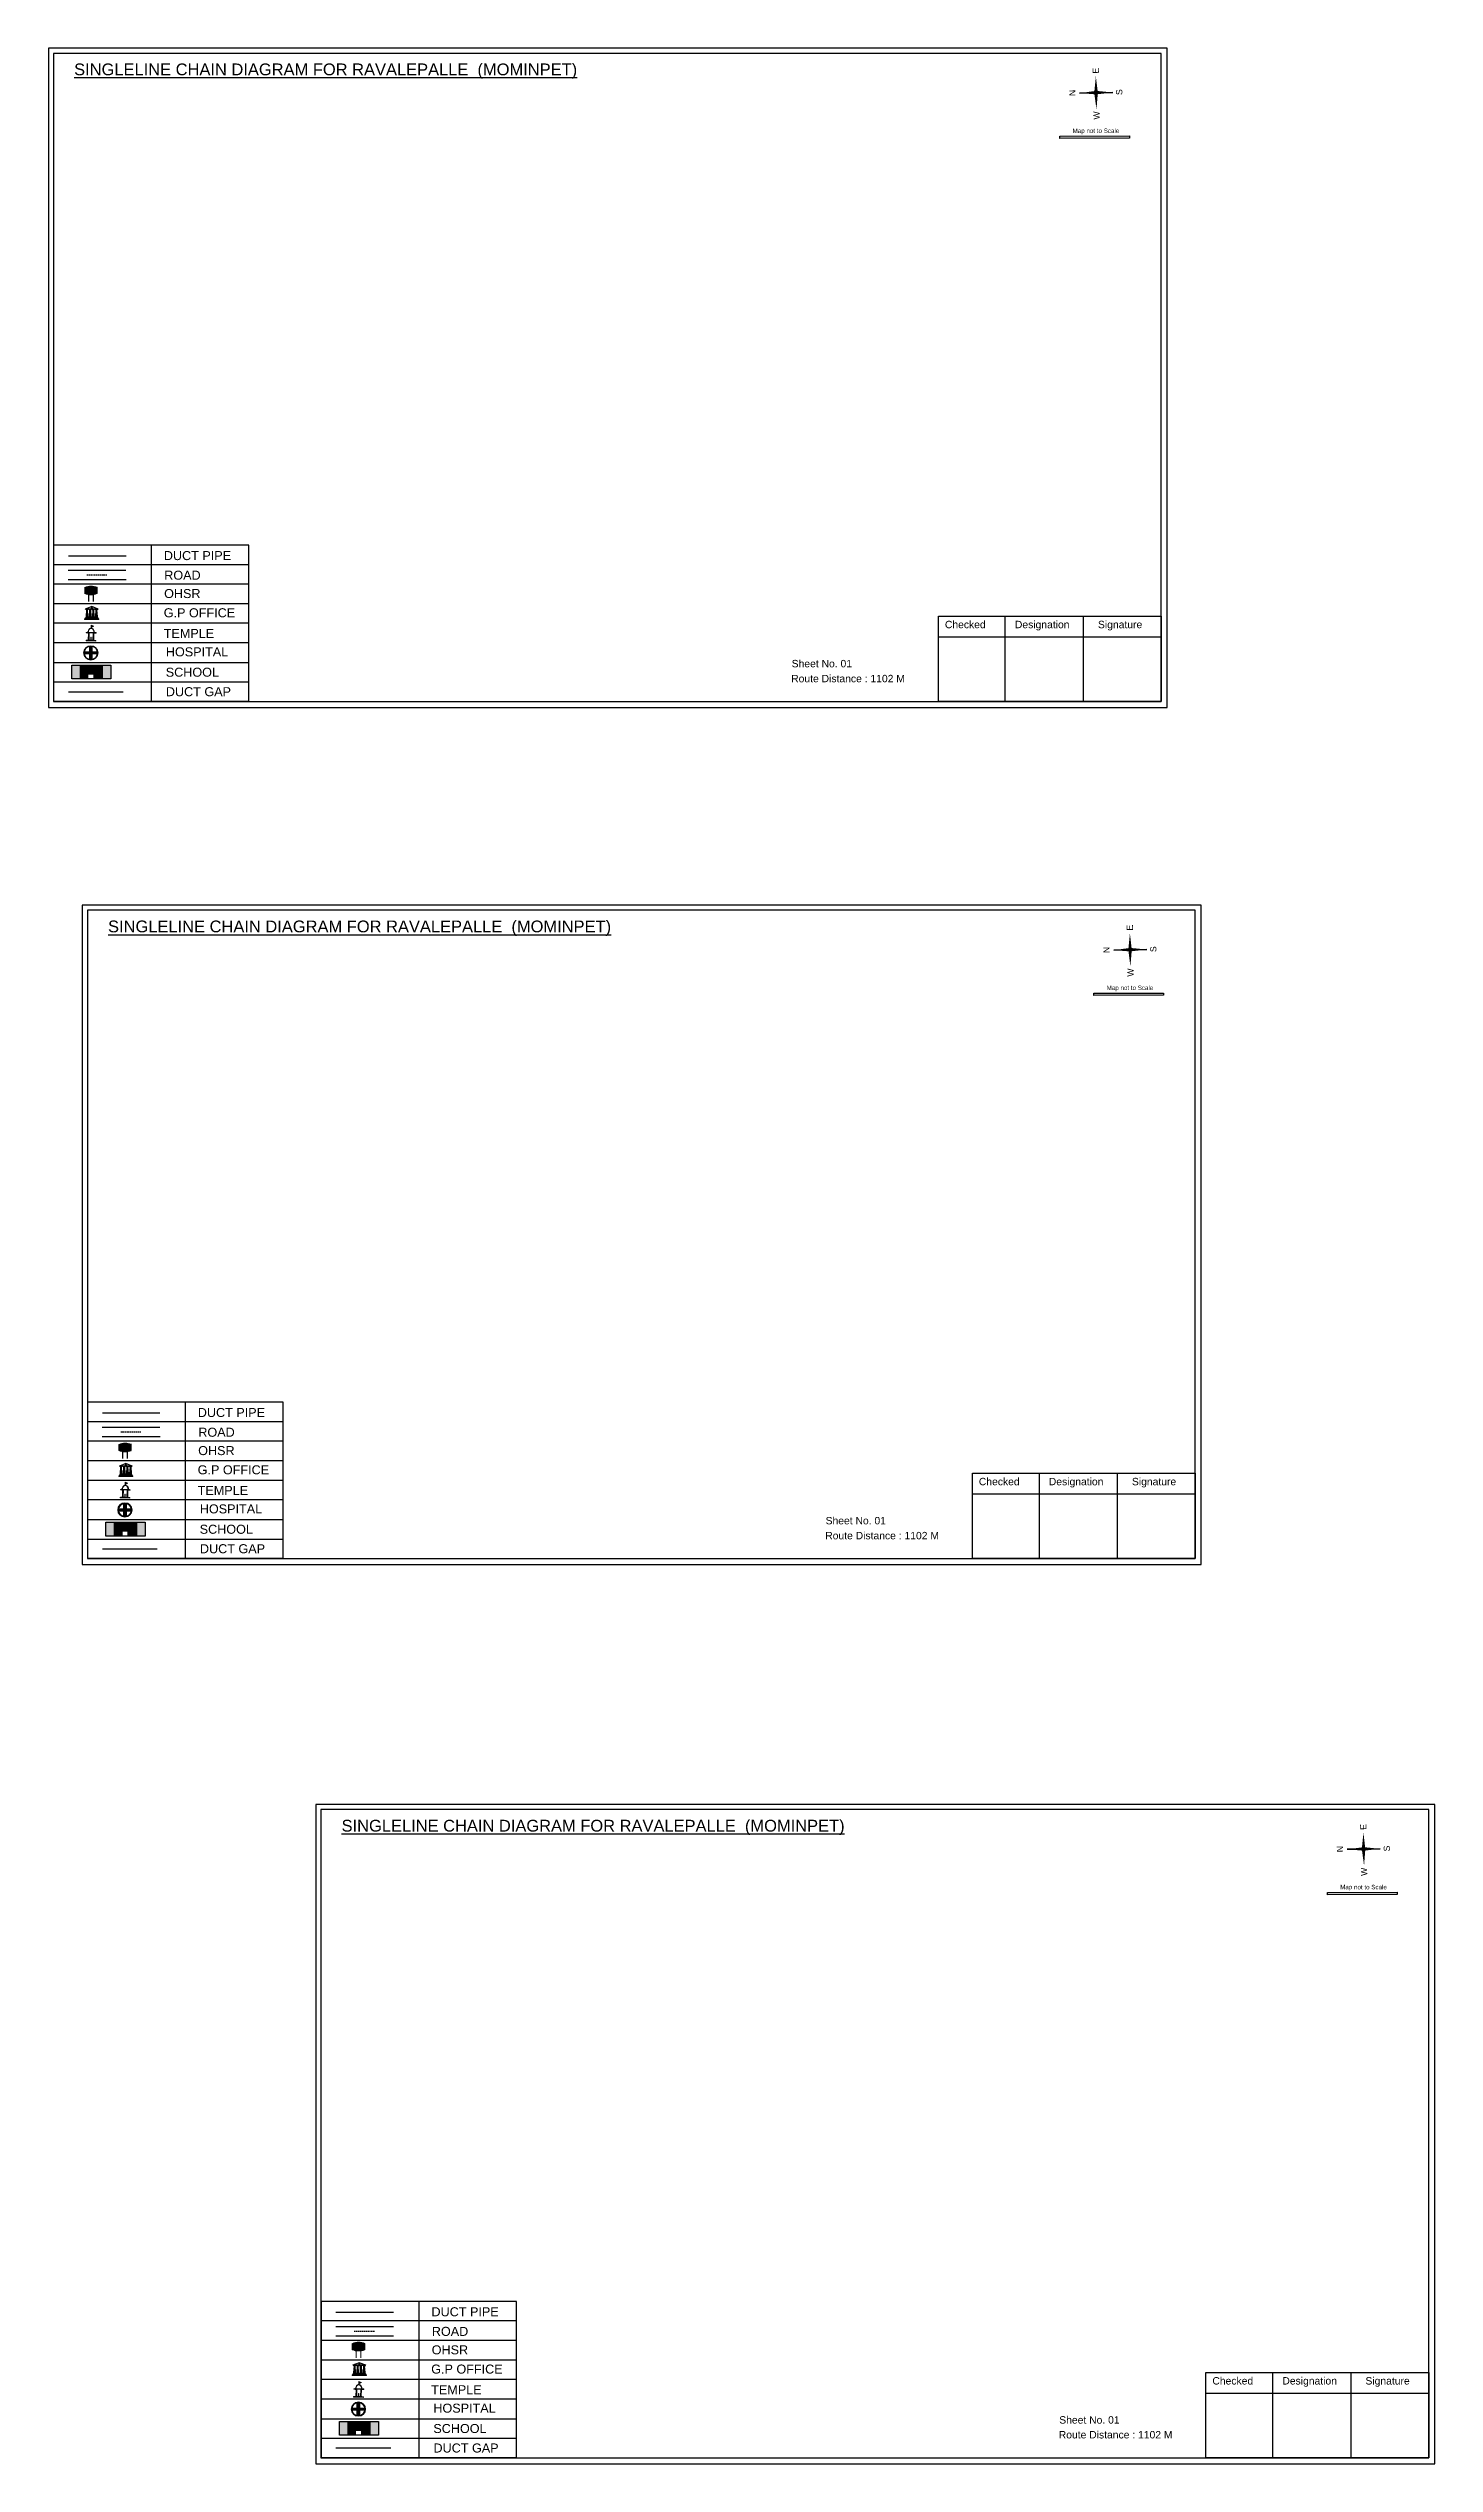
# Model space of a CAD drawing. Header units: inches. Extents: x -117 to 51867, y -12715 to 3423.
# Drawn here: x 45644 to 46747, y -9896 to -7974 of the extents above; entities that cross this region are included whole.
import ezdxf

# ---------------------------------------------------------------- set-up
doc = ezdxf.new("R2010")
doc.units = ezdxf.units.IN
doc.header["$MEASUREMENT"] = 0
doc.linetypes.add('DASHEDX2', pattern=[1.5, 1, -0.5])
doc.layers.add('LANDMARK', color=7, linetype='Continuous')
doc.layers.add('OHT', color=7, linetype='Continuous')
doc.styles.get("Standard").update_dxf_attribs({"font": 'arial.ttf'})

# ---------------------------------------------------------------- blocks, each defined once
blk = doc.blocks.new('OHT')
at = {"linetype": 'Continuous', "lineweight": 0, "true_color": 0x0ffffc}
blk.add_hatch(color=4, dxfattribs=at).paths.add_polyline_path([(0.01, 1), (0, 1, 0.101323), (-0.4, 0.92), (-0.4, 0.52, 0.194075), (0.4, 0.52), (0.4, 0.92, 0.097877)])
at = {"color": 4, "linetype": 'Continuous', "lineweight": 0, "true_color": 0x0ffffc, "flags": 128}
for points in [[(-0.4, 0.52), (-0.4, 0.92)], [(0.4, 0.52), (0.4, 0.92)]]:
    blk.add_lwpolyline(points, dxfattribs=at)
at = {"color": 4, "linetype": 'Continuous', "lineweight": 0, "true_color": 0x0ffffc, "const_width": 0.075, "flags": 128}
for points in [[(-0.15, 0), (-0.15, 0.48)], [(0.15, 0), (0.15, 0.47)]]:
    blk.add_lwpolyline(points, dxfattribs=at)
at = {"color": 4, "linetype": 'Continuous', "lineweight": 0, "true_color": 0x0ffffc}
for centre, radius, start, end in [((0.01, -0.02), 1.02, 67.3109, 113.4711), ((0, 1.51), 1.07, 247.7682, 291.7007)]:
    blk.add_arc(centre, radius, start, end, dxfattribs=at)
blk = doc.blocks.new('Government_Office')
at = {"linetype": 'Continuous', "lineweight": 0, "true_color": 0xff0000}
for points in [[(-0.5, 0.05), (0.5, 0.05), (0.5, 0), (-0.5, 0)], [(-0.45, 0.08), (-0.45, 0.12), (0.45, 0.12), (0.45, 0.08)], [(-0.4, 0.14), (-0.4, 0.18), (0.4, 0.18), (0.4, 0.14)]]:
    blk.add_hatch(color=1, dxfattribs=at).paths.add_polyline_path(points)
h = blk.add_hatch(color=1, dxfattribs=at)
h.paths.add_polyline_path([(0.44, 0.72), (0.45, 0.75), (0, 0.93), (-0.45, 0.75), (-0.44, 0.72)])
h.paths.add_polyline_path([(0.36, 0.75), (-0.36, 0.75), (0, 0.9)], flags=16)
h.paths.add_polyline_path([(0, 0.78, -1), (0, 0.87, -1)], flags=0)
h = blk.add_hatch(color=1, dxfattribs=at)
edge = h.paths.add_edge_path()
edge.add_line((-0.27, 0.2), (-0.3, 0.68))
edge.add_line((-0.3, 0.68), (-0.29, 0.68))
edge.add_arc((-0.28, 0.69), 0.0176, 225.304, 441.5659)
edge.add_line((-0.28, 0.7), (-0.39, 0.7))
edge.add_arc((-0.39, 0.69), 0.0176, 98.4341, 314.696)
edge.add_line((-0.38, 0.68), (-0.37, 0.68))
edge.add_line((-0.37, 0.68), (-0.4, 0.2))
edge.add_line((-0.4, 0.2), (-0.27, 0.2))
h = blk.add_hatch(color=1, dxfattribs=at)
edge = h.paths.add_edge_path()
edge.add_line((-0.05, 0.2), (-0.07, 0.68))
edge.add_line((-0.07, 0.68), (-0.07, 0.68))
edge.add_arc((-0.05, 0.69), 0.0176, 225.304, 441.5659)
edge.add_line((-0.05, 0.7), (-0.17, 0.7))
edge.add_arc((-0.17, 0.69), 0.0176, 98.4341, 314.696)
edge.add_line((-0.16, 0.68), (-0.15, 0.68))
edge.add_line((-0.15, 0.68), (-0.18, 0.2))
edge.add_line((-0.18, 0.2), (-0.05, 0.2))
h = blk.add_hatch(color=1, dxfattribs=at)
edge = h.paths.add_edge_path()
edge.add_arc((0, 0.83), 0.0467, 90, 270)
edge.add_arc((0, 0.83), 0.0467, 270, 450)
h = blk.add_hatch(color=1, dxfattribs=at)
edge = h.paths.add_edge_path()
edge.add_line((0.18, 0.2), (0.15, 0.68))
edge.add_line((0.15, 0.68), (0.16, 0.68))
edge.add_arc((0.17, 0.69), 0.0176, 225.304, 441.5659)
edge.add_line((0.17, 0.7), (0.05, 0.7))
edge.add_arc((0.05, 0.69), 0.0176, 98.4341, 314.696)
edge.add_line((0.07, 0.68), (0.07, 0.68))
edge.add_line((0.07, 0.68), (0.05, 0.2))
edge.add_line((0.05, 0.2), (0.18, 0.2))
h = blk.add_hatch(color=1, dxfattribs=at)
edge = h.paths.add_edge_path()
edge.add_line((0.4, 0.2), (0.37, 0.68))
edge.add_line((0.37, 0.68), (0.38, 0.68))
edge.add_arc((0.39, 0.69), 0.0176, 225.304, 441.5659)
edge.add_line((0.4, 0.7), (0.28, 0.7))
edge.add_arc((0.28, 0.69), 0.0176, 98.4341, 314.696)
edge.add_line((0.29, 0.68), (0.3, 0.68))
edge.add_line((0.3, 0.68), (0.27, 0.2))
edge.add_line((0.27, 0.2), (0.4, 0.2))
at = {"color": 1, "linetype": 'Continuous', "lineweight": 0, "true_color": 0xff0000, "flags": 128}
for points in [[(-0.5, 0.05), (0.5, 0.05), (0.5, 0), (-0.5, 0)], [(-0.45, 0.75), (-0.44, 0.72), (0.44, 0.72), (0.45, 0.75), (0, 0.93)], [(-0.45, 0.08), (-0.45, 0.12), (0.45, 0.12), (0.45, 0.08)], [(-0.4, 0.14), (-0.4, 0.18), (0.4, 0.18), (0.4, 0.14)], [(-0.36, 0.75), (0.36, 0.75), (0, 0.9)]]:
    blk.add_lwpolyline(points, close=True, dxfattribs=at)
for points in [[(-0.27, 0.2), (-0.3, 0.68), (-0.29, 0.68, 1.379694), (-0.28, 0.7), (-0.39, 0.7, 1.379694), (-0.38, 0.68), (-0.37, 0.68), (-0.4, 0.2)], [(-0.05, 0.2), (-0.07, 0.68), (-0.07, 0.68, 1.379694), (-0.05, 0.7), (-0.17, 0.7, 1.379694), (-0.16, 0.68), (-0.15, 0.68), (-0.18, 0.2)], [(0, 0.87, 1), (0, 0.78, 1)], [(0.18, 0.2), (0.15, 0.68), (0.16, 0.68, 1.379694), (0.17, 0.7), (0.05, 0.7, 1.379694), (0.07, 0.68), (0.07, 0.68), (0.05, 0.2)], [(0.4, 0.2), (0.37, 0.68), (0.38, 0.68, 1.379694), (0.4, 0.7), (0.28, 0.7, 1.379694), (0.29, 0.68), (0.3, 0.68), (0.27, 0.2)]]:
    blk.add_lwpolyline(points, format="xyb", close=True, dxfattribs=at)
blk = doc.blocks.new('Temple')
at = {"linetype": 'Continuous', "lineweight": 0, "true_color": 0xff0000}
h = blk.add_hatch(color=1, dxfattribs=at)
edge = h.paths.add_edge_path()
edge.add_line((0.17, 0.49), (0.22, 0.49))
edge.add_line((0.22, 0.49), (0.22, 0.5))
edge.add_line((0.22, 0.5), (0.31, 0.5))
edge.add_line((0.31, 0.5), (0.31, 0.53))
edge.add_line((0.31, 0.53), (0.26, 0.53))
edge.add_line((0.26, 0.53), (0.26, 0.54))
edge.add_line((0.26, 0.54), (0.2, 0.54))
edge.add_spline(control_points=[(0.2, 0.54), (0.2, 0.59), (0.19, 0.64), (0.14, 0.74), (0.09, 0.79), (0.03, 0.8), (0.02, 0.81), (0.01, 0.81)], knot_values=[4.712389, 4.712389, 4.712389, 4.712389, 5.278166, 5.278166, 6.117402, 6.117402, 6.223801, 6.223801, 6.223801, 6.223801], degree=3, periodic=0)
edge.add_line((0.01, 0.81), (0.01, 0.79))
edge.add_line((0.01, 0.79), (-0.01, 0.79))
edge.add_line((-0.01, 0.79), (-0.01, 0.81))
edge.add_spline(control_points=[(-0.01, 0.81), (-0.05, 0.8), (-0.1, 0.78), (-0.17, 0.7), (-0.2, 0.63), (-0.2, 0.55), (-0.2, 0.55), (-0.2, 0.54)], knot_values=[6.343965, 6.343965, 6.343965, 6.343965, 6.956638, 6.956638, 7.795874, 7.795874, 7.853982, 7.853982, 7.853982, 7.853982], degree=3, periodic=0)
edge.add_line((-0.2, 0.54), (-0.26, 0.54))
edge.add_line((-0.26, 0.54), (-0.26, 0.53))
edge.add_line((-0.26, 0.53), (-0.31, 0.53))
edge.add_line((-0.31, 0.53), (-0.31, 0.5))
edge.add_line((-0.31, 0.5), (-0.22, 0.5))
edge.add_line((-0.22, 0.5), (-0.22, 0.49))
edge.add_line((-0.22, 0.49), (-0.17, 0.49))
edge.add_line((-0.17, 0.49), (-0.17, 0.07))
edge.add_arc((-0.2, 0.07), 0.03, -90, 0, ccw=False)
edge.add_line((-0.2, 0.04), (-0.26, 0.04))
edge.add_line((-0.26, 0.04), (-0.26, 0.03))
edge.add_line((-0.26, 0.03), (-0.31, 0.03))
edge.add_line((-0.31, 0.03), (-0.31, 0))
edge.add_line((-0.31, 0), (0.31, 0))
edge.add_line((0.31, 0), (0.31, 0.03))
edge.add_line((0.31, 0.03), (0.26, 0.03))
edge.add_line((0.26, 0.03), (0.26, 0.04))
edge.add_line((0.26, 0.04), (0.2, 0.04))
edge.add_arc((0.2, 0.07), 0.03, 180, 270, ccw=False)
edge.add_line((0.17, 0.07), (0.17, 0.49))
h.paths.add_polyline_path([(0.12, 0.07, -0.414214), (0.1, 0.04), (0.05, 0.04), (0.05, 0.03), (-0.05, 0.03), (-0.05, 0.04), (-0.1, 0.04, -0.414214), (-0.12, 0.07), (-0.12, 0.5), (0.12, 0.5)], flags=16)
edge = h.paths.add_edge_path(flags=16)
edge.add_ellipse((0, 0.54), major_axis=(0, 0.242), ratio=0.722808, start_angle=270, end_angle=450, ccw=False)
edge.add_line((0.17, 0.54), (-0.17, 0.54))
h.paths.add_polyline_path([(0.01, 0.23), (0.01, 0.07), (-0.01, 0.07), (-0.01, 0.23)], flags=0)
at = {"linetype": 'Continuous', "lineweight": 0, "true_color": 0xe66000}
blk.add_hatch(color=32, dxfattribs=at).paths.add_polyline_path([(-0.01, 1), (0.15, 0.93), (0, 0.85)])
at = {"linetype": 'Continuous', "lineweight": 0, "true_color": 0xff0000}
h = blk.add_hatch(color=1, dxfattribs=at)
edge = h.paths.add_edge_path()
edge.add_line((0.01, 0.86), (0, 0.85))
edge.add_line((0, 0.85), (0, 0.93))
edge.add_line((0, 0.93), (-0.01, 0.93))
edge.add_line((-0.01, 0.93), (-0.01, 0.81))
edge.add_spline(control_points=[(-0.01, 0.81), (0, 0.81), (0, 0.81), (0.01, 0.81)], knot_values=[6.223801, 6.223801, 6.223801, 6.223801, 6.343965, 6.343965, 6.343965, 6.343965], degree=3, periodic=0)
edge.add_line((0.01, 0.81), (0.01, 0.86))
h = blk.add_hatch(color=1, dxfattribs=at)
edge = h.paths.add_edge_path()
edge.add_line((0.01, 0.79), (0.01, 0.81))
edge.add_spline(control_points=[(0.01, 0.81), (0, 0.81), (0, 0.81), (-0.01, 0.81)], knot_values=[6.223801, 6.223801, 6.223801, 6.223801, 6.343965, 6.343965, 6.343965, 6.343965], degree=3, periodic=0)
edge.add_line((-0.01, 0.81), (-0.01, 0.79))
edge.add_line((-0.01, 0.79), (0.01, 0.79))
at = {"color": 1, "linetype": 'Continuous', "lineweight": 0, "true_color": 0xff0000, "flags": 128}
blk.add_lwpolyline([(0.2, 0.54), (0.26, 0.54), (0.26, 0.53), (0.31, 0.53), (0.31, 0.5), (0.22, 0.5), (0.22, 0.49), (0.17, 0.49), (0.17, 0.07, 0.414214), (0.2, 0.04), (0.26, 0.04), (0.26, 0.03), (0.31, 0.03), (0.31, 0), (-0.31, 0), (-0.31, 0.03), (-0.26, 0.03), (-0.26, 0.04), (-0.2, 0.04, 0.414214), (-0.17, 0.07), (-0.17, 0.49), (-0.22, 0.49), (-0.22, 0.5), (-0.31, 0.5), (-0.31, 0.53), (-0.26, 0.53), (-0.26, 0.54), (-0.2, 0.54)], format="xyb", dxfattribs=at)
blk.add_lwpolyline([(-0.17, 0.54), (0.17, 0.54)], dxfattribs=at)
blk.add_lwpolyline([(0.12, 0.5), (0.12, 0.07, -0.414214), (0.1, 0.04), (0.05, 0.04), (0.05, 0.03), (-0.05, 0.03), (-0.05, 0.04), (-0.1, 0.04, -0.414214), (-0.12, 0.07), (-0.12, 0.5)], format="xyb", close=True, dxfattribs=at)
at = {"color": 32, "linetype": 'Continuous', "lineweight": 0, "true_color": 0xe66000, "flags": 128}
blk.add_lwpolyline([(-0.01, 1), (0.15, 0.93), (0, 0.85), (-0.01, 1)], dxfattribs=at)
at = {"color": 1, "linetype": 'Continuous', "lineweight": 0, "true_color": 0xff0000, "flags": 128}
for points in [[(0.01, 0.93), (-0.01, 0.93), (-0.01, 0.79), (0.01, 0.79)], [(0.01, 0.23), (-0.01, 0.23), (-0.01, 0.07), (0.01, 0.07)]]:
    blk.add_lwpolyline(points, close=True, dxfattribs=at)
at = {"color": 1, "linetype": 'Continuous', "lineweight": 0, "true_color": 0xff0000}
blk.add_ellipse((0, 0.54), major_axis=(0, 0.242), ratio=0.722808, start_param=4.712389, end_param=7.853982, dxfattribs=at)
blk.add_open_spline([(0.2, 0.54), (0.2, 0.59), (0.19, 0.64), (0.14, 0.74), (0.09, 0.79), (-0.02, 0.82), (-0.08, 0.79), (-0.17, 0.7), (-0.2, 0.63), (-0.2, 0.55), (-0.2, 0.55), (-0.2, 0.54)], degree=3, knots=[4.712389, 4.712389, 4.712389, 4.712389, 5.278166, 5.278166, 6.117402, 6.117402, 6.956638, 6.956638, 7.795874, 7.795874, 7.853982, 7.853982, 7.853982, 7.853982], dxfattribs=at)
blk = doc.blocks.new('*U106')
at = {"color": 0, "linetype": 'DASHEDX2', "transparency": 16777216}
blk.add_line((-8.2, 0), (8, 0), dxfattribs=at)
blk = doc.blocks.new('Hospital')
at = {"linetype": 'Continuous', "lineweight": 0, "true_color": 0x000000}
h = blk.add_hatch(color=18, dxfattribs=at)
h.paths.add_polyline_path([(-0.5, 0, 1), (0.5, 0, 1)])
h.paths.add_polyline_path([(0.45, 0, -1), (-0.45, 0, -1)], flags=16)
at = {"linetype": 'Continuous', "true_color": 0xff0000}
blk.add_hatch(color=1, dxfattribs=at).paths.add_polyline_path([(-0.39, 0.08), (-0.08, 0.08), (-0.08, 0.39), (0.08, 0.39), (0.08, 0.08), (0.39, 0.08), (0.39, -0.08), (0.08, -0.08), (0.08, -0.39), (-0.08, -0.39), (-0.08, -0.08), (-0.39, -0.08)])
at = {"color": 1, "linetype": 'Continuous', "true_color": 0xff0000, "flags": 128}
blk.add_lwpolyline([(-0.39, 0.08), (-0.08, 0.08), (-0.08, 0.39), (0.08, 0.39), (0.08, 0.08), (0.39, 0.08), (0.39, -0.08), (0.08, -0.08), (0.08, -0.39), (-0.08, -0.39), (-0.08, -0.08), (-0.39, -0.08)], close=True, dxfattribs=at)
at = {"color": 18, "linetype": 'Continuous', "lineweight": 0, "true_color": 0x000000}
for radius in [0.5, 0.446]:
    blk.add_circle((0, 0), radius, dxfattribs=at)
blk = doc.blocks.new('*U108')
at = {"color": 0, "linetype": 'DASHEDX2', "transparency": 16777216}
blk.add_line((-8.2, 0), (8, 0), dxfattribs=at)
blk = doc.blocks.new('*U110')
at = {"color": 0, "linetype": 'DASHEDX2', "transparency": 16777216}
blk.add_line((-8.2, 0), (8, 0), dxfattribs=at)

msp = doc.modelspace()

# ---------------------------------------------------------------- hatches: boundary and pattern name
at = {"true_color": 0x0093dd}
h = msp.add_hatch(color=142, dxfattribs=at)
h.dxf.hatch_style = 1
h.paths.add_polyline_path([(46449.2, -8044.3), (46449.2, -8046.2), (46504.7, -8046), (46504.7, -8044.2)])
at = {"true_color": 0xc8c92d}
h = msp.add_hatch(color=52, dxfattribs=at)
h.dxf.hatch_style = 1
h.paths.add_polyline_path([(45669.4, -8465.2), (45663.3, -8465.2), (45663.3, -8476.3), (45669.4, -8476.3)])
h.paths.add_polyline_path([(45694.3, -8465.2), (45688.1, -8465.2), (45688.1, -8476.3), (45694.3, -8476.3)])
at = {"true_color": 0x293189}
h = msp.add_hatch(color=177, dxfattribs=at)
h.dxf.hatch_style = 1
h.paths.add_polyline_path([(45688.1, -8465.2), (45669.4, -8465.2), (45669.4, -8476.3), (45676.4, -8476.3), (45676.4, -8472.7), (45680.3, -8472.7), (45680.3, -8476.3), (45688.1, -8476.3)])
h.paths.add_polyline_path([(45672.1, -8467.7), (45670.7, -8467.7), (45670.7, -8466.5), (45672.1, -8466.5)], flags=16)
h.paths.add_polyline_path([(45685, -8467.7), (45685, -8466.5), (45686.3, -8466.5), (45686.3, -8467.7)], flags=16)
at = {"true_color": 0x0093dd}
h = msp.add_hatch(color=142, dxfattribs=at)
h.dxf.hatch_style = 1
h.paths.add_polyline_path([(46476.3, -8726.3), (46476.3, -8728.1), (46531.8, -8728), (46531.8, -8726.2)])
at = {"true_color": 0xc8c92d}
h = msp.add_hatch(color=52, dxfattribs=at)
h.dxf.hatch_style = 1
h.paths.add_polyline_path([(45696.5, -9147.2), (45690.3, -9147.2), (45690.3, -9158.3), (45696.5, -9158.3)])
h.paths.add_polyline_path([(45721.3, -9147.2), (45715.2, -9147.2), (45715.2, -9158.3), (45721.3, -9158.3)])
at = {"true_color": 0x293189}
h = msp.add_hatch(color=177, dxfattribs=at)
h.dxf.hatch_style = 1
h.paths.add_polyline_path([(45715.2, -9147.2), (45696.5, -9147.2), (45696.5, -9158.3), (45703.5, -9158.3), (45703.5, -9154.7), (45707.3, -9154.7), (45707.3, -9158.3), (45715.2, -9158.3)])
h.paths.add_polyline_path([(45699.2, -9149.7), (45697.8, -9149.7), (45697.8, -9148.4), (45699.2, -9148.4)], flags=16)
h.paths.add_polyline_path([(45712, -9149.7), (45712, -9148.4), (45713.4, -9148.4), (45713.4, -9149.7)], flags=16)
at = {"true_color": 0x0093dd}
h = msp.add_hatch(color=142, dxfattribs=at)
h.dxf.hatch_style = 1
h.paths.add_polyline_path([(46662.1, -9441.9), (46662.1, -9443.7), (46717.6, -9443.6), (46717.6, -9441.8)])
at = {"true_color": 0xc8c92d}
h = msp.add_hatch(color=52, dxfattribs=at)
h.dxf.hatch_style = 1
h.paths.add_polyline_path([(45882.3, -9862.8), (45876.1, -9862.8), (45876.1, -9873.9), (45882.3, -9873.9)])
h.paths.add_polyline_path([(45907.1, -9862.8), (45901, -9862.8), (45901, -9873.9), (45907.1, -9873.9)])
at = {"true_color": 0x293189}
h = msp.add_hatch(color=177, dxfattribs=at)
h.dxf.hatch_style = 1
h.paths.add_polyline_path([(45901, -9862.8), (45882.3, -9862.8), (45882.3, -9873.9), (45889.3, -9873.9), (45889.3, -9870.3), (45893.2, -9870.3), (45893.2, -9873.9), (45901, -9873.9)])
h.paths.add_polyline_path([(45885, -9865.3), (45883.6, -9865.3), (45883.6, -9864), (45885, -9864)], flags=16)
h.paths.add_polyline_path([(45897.8, -9865.3), (45897.8, -9864), (45899.2, -9864), (45899.2, -9865.3)], flags=16)

# ---------------------------------------------------------------- linework, layer by layer
for p, q in [((46491.3, -8009.6), (46465, -8010.1)), ((46465, -8010.1), (46491.3, -8009.6)), ((46491.3, -8009.6), (46465, -8010.1)), ((46478.2, -8009.8), (46491.3, -8009.6)), ((45648.6, -8369.8), (45648.6, -8493)), ((45726.4, -8369.8), (45726.4, -8494.2)), ((45804.1, -8385.4), (45648.6, -8385.4)), ((45660.2, -8389.7), (45706.1, -8389.7)), ((45660.2, -8397.2), (45706.4, -8397.2)), ((45804.1, -8400.9), (45648.6, -8400.9)), ((45804.1, -8416.5), (45648.6, -8416.5)), ((45804.1, -8432), (45648.6, -8432)), ((45804.1, -8447.6), (45648.6, -8447.6)), ((45648.6, -8463.1), (45804.1, -8463.1)), ((45648.6, -8478.7), (45804.1, -8478.7)), ((45648.6, -8493), (45648.6, -8494.2)), ((45648.6, -8493.3), (45648.6, -8494.2)), ((45804.1, -8494.2), (45648.6, -8494.2)), ((46518.4, -8691.6), (46492.1, -8692.1)), ((46492.1, -8692.1), (46518.4, -8691.6)), ((46518.4, -8691.6), (46492.1, -8692.1)), ((46505.2, -8691.8), (46518.4, -8691.6)), ((45675.6, -9051.8), (45675.6, -9175)), ((45753.4, -9051.8), (45753.4, -9176.2)), ((45831.2, -9067.4), (45675.6, -9067.4)), ((45687.3, -9071.6), (45733.2, -9071.6)), ((45831.2, -9082.9), (45675.6, -9082.9)), ((45687.3, -9079.2), (45733.4, -9079.2)), ((45831.2, -9098.5), (45675.6, -9098.5)), ((45831.2, -9114), (45675.6, -9114)), ((45831.2, -9129.6), (45675.6, -9129.6)), ((45675.6, -9145.1), (45831.2, -9145.1)), ((45675.6, -9160.7), (45831.2, -9160.7)), ((45675.6, -9175), (45675.6, -9176.2)), ((45675.6, -9175.2), (45675.6, -9176.2)), ((45831.2, -9176.2), (45675.6, -9176.2)), ((46704.2, -9407.2), (46677.9, -9407.6)), ((46677.9, -9407.6), (46704.2, -9407.2)), ((46704.2, -9407.2), (46677.9, -9407.6)), ((46691, -9407.4), (46704.2, -9407.2)), ((45861.5, -9767.4), (45861.5, -9890.6)), ((46017, -9782.9), (45861.5, -9782.9)), ((45939.2, -9767.4), (45939.2, -9891.8)), ((46017, -9798.5), (45861.5, -9798.5)), ((45873.1, -9787.2), (45919, -9787.2)), ((45873.1, -9794.7), (45919.2, -9794.7)), ((46017, -9814), (45861.5, -9814)), ((46017, -9829.6), (45861.5, -9829.6)), ((46017, -9845.1), (45861.5, -9845.1)), ((45861.5, -9860.7), (46017, -9860.7)), ((45861.5, -9876.2), (46017, -9876.2)), ((45861.4, -9890.8), (45861.4, -9891.8)), ((45861.5, -9890.6), (45861.5, -9891.8)), ((46017, -9891.8), (45861.5, -9891.8))]:
    msp.add_line(p, q)
at = {"color": 1}
for p, q in [((46465, -8010.1), (46478.2, -8009.8)), ((46492.1, -8692.1), (46505.2, -8691.8)), ((46677.9, -9407.6), (46691, -9407.4))]:
    msp.add_line(p, q, dxfattribs=at)
at = {"color": 242, "true_color": 0xcd2027}
for p, q in [((46405.6, -8426.4), (46405.6, -8494.3)), ((46467.8, -8426.4), (46467.8, -8494.3)), ((46352.7, -8442.8), (46529.9, -8442.8)), ((46432.7, -9108.4), (46432.7, -9176.3)), ((46494.9, -9108.4), (46494.9, -9176.3)), ((46379.7, -9124.8), (46557, -9124.8)), ((46565.5, -9840.4), (46742.8, -9840.4)), ((46618.5, -9824), (46618.5, -9891.8)), ((46680.7, -9824), (46680.7, -9891.8))]:
    msp.add_line(p, q, dxfattribs=at)
for points in [[(45644.5, -7974.4), (45644.5, -8498.9), (46534.6, -8498.9), (46534.6, -7974.4)], [(45648.6, -7978.5), (45648.6, -8494.2), (46529.9, -8494.2), (46529.9, -7978.5)], [(45694.3, -8465.2), (45694.3, -8476.3), (45663.3, -8476.3), (45663.3, -8465.2)], [(45672.1, -8466.5), (45672.1, -8467.7), (45670.7, -8467.7), (45670.7, -8466.5)], [(45685, -8467.7), (45685, -8466.5), (45686.3, -8466.5), (45686.3, -8467.7)], [(45671.5, -8656.4), (45671.5, -9180.9), (46561.7, -9180.9), (46561.7, -8656.4)], [(45675.6, -8660.4), (45675.6, -9176.2), (46557, -9176.2), (46557, -8660.4)], [(45721.4, -9147.2), (45721.4, -9158.3), (45690.3, -9158.3), (45690.3, -9147.2)], [(45699.2, -9148.4), (45699.2, -9149.7), (45697.8, -9149.7), (45697.8, -9148.4)], [(45712, -9149.7), (45712, -9148.4), (45713.4, -9148.4), (45713.4, -9149.7)], [(45857.3, -9372), (45857.3, -9896.5), (46747.5, -9896.5), (46747.5, -9372)], [(45861.4, -9376), (45861.4, -9891.8), (46742.8, -9891.8), (46742.8, -9376)], [(45907.2, -9862.8), (45907.2, -9873.9), (45876.1, -9873.9), (45876.1, -9862.8)], [(45885, -9864), (45885, -9865.3), (45883.6, -9865.3), (45883.6, -9864)], [(45897.8, -9865.3), (45897.8, -9864), (45899.2, -9864), (45899.2, -9865.3)]]:
    msp.add_lwpolyline(points, close=True)
at = {"color": 142, "true_color": 0x0093dd}
for points in [[(46504.8, -8046), (46449.2, -8046.2), (46449.2, -8044.3), (46504.7, -8044.2), (46504.7, -8046)], [(46531.8, -8728), (46476.3, -8728.1), (46476.3, -8726.3), (46531.8, -8726.2), (46531.8, -8728)], [(46717.6, -9443.6), (46662.1, -9443.7), (46662.1, -9441.9), (46717.6, -9441.8), (46717.6, -9443.6)]]:
    msp.add_lwpolyline(points, dxfattribs=at)
for points in [[(45804.1, -8494.2), (45804.1, -8369.8), (45648.6, -8369.8)], [(45675.1, -8476.3), (45675.1, -8472.2), (45681.6, -8472.2), (45681.6, -8476.3)], [(45831.2, -9176.2), (45831.2, -9051.8), (45675.6, -9051.8)], [(45702.2, -9158.3), (45702.2, -9154.2), (45708.7, -9154.2), (45708.7, -9158.3)], [(46017, -9891.8), (46017, -9767.4), (45861.5, -9767.4)], [(45888, -9873.9), (45888, -9869.8), (45894.5, -9869.8), (45894.5, -9873.9)]]:
    msp.add_lwpolyline(points)
at = {"color": 242, "true_color": 0xcd2027}
for points in [[(46529.9, -8494.3), (46352.7, -8494.3), (46352.7, -8426.4), (46529.9, -8426.4)], [(46557, -9176.3), (46379.7, -9176.3), (46379.7, -9108.4), (46557, -9108.4)], [(46742.8, -9891.8), (46565.5, -9891.8), (46565.5, -9824), (46742.8, -9824)]]:
    msp.add_lwpolyline(points, close=True, dxfattribs=at)
at = {"color": 1}
for points in [[(46478.2, -8011.1), (46478.1, -8008.3), (46465, -8010.1)], [(46478.2, -8011.1), (46478.1, -8008.3), (46465, -8010.1)], [(46505.2, -8693.1), (46505.2, -8690.3), (46492.1, -8692.1)], [(46505.2, -8693.1), (46505.2, -8690.3), (46492.1, -8692.1)], [(46691.1, -9408.7), (46691, -9405.9), (46677.9, -9407.6)], [(46691.1, -9408.7), (46691, -9405.9), (46677.9, -9407.6)]]:
    msp.add_solid(points, dxfattribs=at)
for points in [[(46479.5, -8009.8), (46476.6, -8009.9), (46477.9, -7996.7)], [(46479.5, -8009.8), (46476.6, -8009.9), (46477.9, -7996.7)], [(46479.5, -8009.8), (46476.6, -8009.9), (46478.4, -8023)], [(46479.5, -8009.8), (46476.6, -8009.9), (46478.4, -8023)], [(46478.2, -8011.1), (46478.1, -8008.3), (46491.3, -8009.6)], [(46478.2, -8011.1), (46478.1, -8008.3), (46491.3, -8009.6)], [(46506.5, -8691.8), (46503.7, -8691.8), (46505, -8678.7)], [(46506.5, -8691.8), (46503.7, -8691.8), (46505, -8678.7)], [(46506.5, -8691.8), (46503.7, -8691.8), (46505.4, -8705)], [(46506.5, -8691.8), (46503.7, -8691.8), (46505.4, -8705)], [(46505.2, -8693.1), (46505.2, -8690.3), (46518.4, -8691.6)], [(46505.2, -8693.1), (46505.2, -8690.3), (46518.4, -8691.6)], [(46692.3, -9407.4), (46689.5, -9407.4), (46690.8, -9394.3)], [(46692.3, -9407.4), (46689.5, -9407.4), (46690.8, -9394.3)], [(46692.3, -9407.4), (46689.5, -9407.4), (46691.3, -9420.6)], [(46692.3, -9407.4), (46689.5, -9407.4), (46691.3, -9420.6)], [(46691.1, -9408.7), (46691, -9405.9), (46704.2, -9407.2)], [(46691.1, -9408.7), (46691, -9405.9), (46704.2, -9407.2)]]:
    msp.add_solid(points)
at = {"layer": 'OHT', "color": 5}
for p, q in [((45660.4, -8378.3), (45706.3, -8378.3)), ((45687.5, -9060.3), (45733.3, -9060.3)), ((45873.3, -9775.8), (45919.2, -9775.8))]:
    msp.add_line(p, q, dxfattribs=at)
at = {"layer": 'OHT', "color": 1}
for p, q in [((45660.4, -8486.5), (45704, -8486.5)), ((45687.5, -9168.5), (45731.1, -9168.5)), ((45873.3, -9884), (45916.9, -9884))]:
    msp.add_line(p, q, dxfattribs=at)

# ---------------------------------------------------------------- block references
at = {"linetype": 'DASHEDX2'}
for name, p in [('*U106', (45683.2, -8393.4)), ('*U108', (45710.3, -9075.4)), ('*U110', (45896.1, -9791))]:
    msp.add_blockref(name, p, dxfattribs=at)
at = {"layer": 'LANDMARK'}
for name, p, xscale, yscale, zscale in [('Government_Office', (45679, -8428.9), 11.32114773247135, 11.32114773247135, 11.32114773247135), ('Hospital', (45678.3, -8455.5), 11.41772014427468, 11.41772014427468, 11.41772014427468), ('Government_Office', (45706.1, -9110.9), 11.32114773247135, 11.32114773247135, 11.32114773247135), ('Hospital', (45705.4, -9137.5), 11.41772014427468, 11.41772014427468, 11.41772014427468), ('Government_Office', (45891.9, -9826.4), 11.32114773247135, 11.32114773247135, 11.32114773247135), ('Hospital', (45891.2, -9853.1), 11.41772014427468, 11.41772014427468, 11.41772014427468)]:
    msp.add_blockref(name, p, dxfattribs=dict(at, xscale=xscale, yscale=yscale, zscale=zscale))
at = {"layer": 'LANDMARK', "xscale": 12.62452535729322, "yscale": 12.62452535729322, "zscale": 12.62452535729322, "rotation": 358.3713438591284}
for p in [(45678.4, -8446), (45705.5, -9128), (45891.3, -9843.6)]:
    msp.add_blockref('Temple', p, dxfattribs=at)
at = {"layer": 'OHT', "xscale": 12.45189723782068, "yscale": 12.45189723782068, "zscale": 12.45189723782068}
for p in [(45678.4, -8414.8), (45705.5, -9096.8), (45891.3, -9812.3)]:
    msp.add_blockref('OHT', p, dxfattribs=at)

# ---------------------------------------------------------------- texts
at = {"color": 242, "true_color": 0xcd2027}
for p in [(45665, -7995.9), (45692, -8677.9), (45877.8, -9393.5)]:
    msp.add_text('%%USINGLELINE CHAIN DIAGRAM FOR RAVALEPALLE  (MOMINPET)', height=9.375, dxfattribs=at).set_placement(p)
for s, p in [('E', (46480.3, -7994.5)), ('N', (46461.7, -8012.4)), ('S', (46499, -8011.6)), ('W', (46481, -8031.1)), ('E', (46507.4, -8676.5)), ('N', (46488.8, -8694.4)), ('W', (46508, -8713.1)), ('S', (46526.1, -8693.6)), ('E', (46693.2, -9392.1)), ('N', (46674.6, -9409.9)), ('S', (46711.9, -9409.2)), ('W', (46693.8, -9428.7))]:
    msp.add_text(s, height=4.95, rotation=91.0063).set_placement(p)
for s, height, p in [('Map not to Scale', 3.542, (46459.4, -8041.8)), ('DUCT PIPE', 7.18, (45736.4, -8381.7)), ('ROAD ', 7.18, (45736.7, -8397.3)), ('OHSR', 7.18, (45736.6, -8411.9)), ('TEMPLE', 7.18, (45736.3, -8443.6)), ('G.P OFFICE', 7.18, (45736.3, -8427.2)), ('Checked', 5.89, (46357.8, -8435.9)), ('Designation', 5.886, (46413.5, -8435.9)), ('Signature', 5.89, (46479.6, -8435.9)), ('HOSPITAL', 7.18, (45738, -8458.3)), ('SCHOOL', 7.18, (45737.9, -8474.5)), ('Route Distance : 1102 M', 5.886, (46235.5, -8478.9)), ('Sheet No. 01', 5.886, (46235.9, -8467)), ('DUCT GAP', 7.18, (45738, -8490)), ('Map not to Scale', 3.542, (46486.5, -8723.8)), ('DUCT PIPE', 7.18, (45763.4, -9063.6)), ('ROAD ', 7.18, (45763.8, -9079.3)), ('OHSR', 7.18, (45763.7, -9093.9)), ('G.P OFFICE', 7.18, (45763.3, -9109.2)), ('TEMPLE', 7.18, (45763.3, -9125.6)), ('Checked', 5.89, (46384.8, -9117.9)), ('Designation', 5.886, (46440.5, -9117.9)), ('Signature', 5.89, (46506.6, -9117.9)), ('HOSPITAL', 7.18, (45765, -9140.3)), ('Sheet No. 01', 5.886, (46262.9, -9149)), ('SCHOOL', 7.18, (45764.9, -9156.5)), ('DUCT GAP', 7.18, (45765.1, -9172)), ('Route Distance : 1102 M', 5.886, (46262.6, -9160.9)), ('Map not to Scale', 3.542, (46672.3, -9439.4)), ('DUCT PIPE', 7.18, (45949.3, -9779.2)), ('OHSR', 7.18, (45949.5, -9809.5)), ('ROAD ', 7.18, (45949.6, -9794.8)), ('G.P OFFICE', 7.18, (45949.1, -9824.8)), ('TEMPLE', 7.18, (45949.1, -9841.2)), ('Checked', 5.89, (46570.6, -9833.5)), ('Designation', 5.886, (46626.3, -9833.5)), ('Signature', 5.89, (46692.4, -9833.5)), ('HOSPITAL', 7.18, (45950.8, -9855.9)), ('Sheet No. 01', 5.886, (46448.8, -9864.6)), ('SCHOOL', 7.18, (45950.8, -9872.1)), ('Route Distance : 1102 M', 5.886, (46448.4, -9876.4)), ('DUCT GAP', 7.18, (45950.9, -9887.6))]:
    msp.add_text(s, height=height).set_placement(p)

doc.saveas('drawing.dxf')
